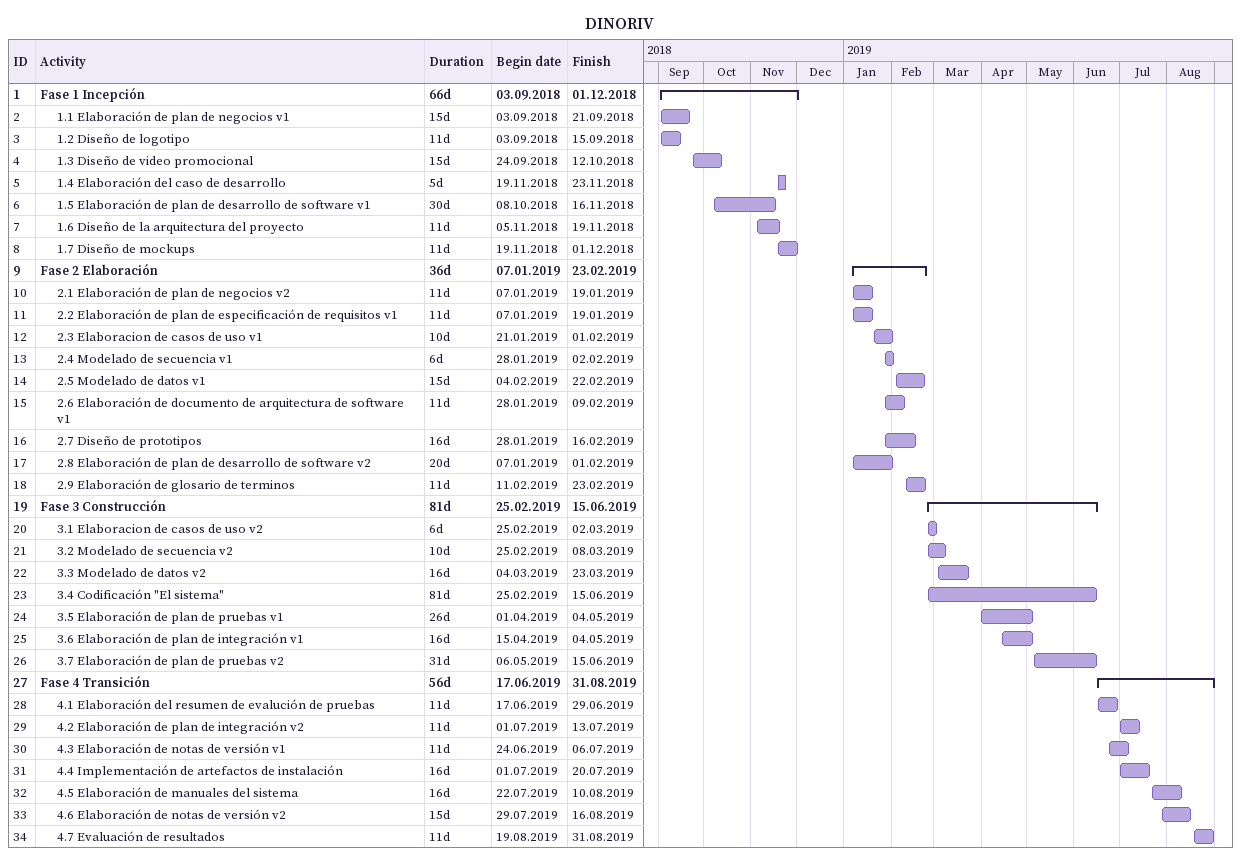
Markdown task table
DINORIV

| ID | Level | Task | Duration | Start | Finish |
|---|---|---|---|---|---|
| 1 | 1 | **Fase 1 Incepción** | 66d | 2018-09-03 | 2018-12-01 |
| 2 | 2 | 1.1 Elaboración de plan de negocios v1 | 15d | 2018-09-03 | 2018-09-21 |
| 3 | 2 | 1.2 Diseño de logotipo | 11d | 2018-09-03 | 2018-09-15 |
| 4 | 2 | 1.3 Diseño de video promocional | 15d | 2018-09-24 | 2018-10-12 |
| 5 | 2 | 1.4 Elaboración del caso de desarrollo | 5d | 2018-11-19 | 2018-11-23 |
| 6 | 2 | 1.5 Elaboración de plan de desarrollo de software v1 | 30d | 2018-10-08 | 2018-11-16 |
| 7 | 2 | 1.6 Diseño de la arquitectura del proyecto | 11d | 2018-11-05 | 2018-11-19 |
| 8 | 2 | 1.7 Diseño de mockups | 11d | 2018-11-19 | 2018-12-01 |
| 9 | 1 | **Fase 2 Elaboración** | 36d | 2019-01-07 | 2019-02-23 |
| 10 | 2 | 2.1 Elaboración de plan de negocios v2 | 11d | 2019-01-07 | 2019-01-19 |
| 11 | 2 | 2.2 Elaboración de plan de especificación de requisitos v1 | 11d | 2019-01-07 | 2019-01-19 |
| 12 | 2 | 2.3 Elaboracion de casos de uso v1 | 10d | 2019-01-21 | 2019-02-01 |
| 13 | 2 | 2.4 Modelado de secuencia v1 | 6d | 2019-01-28 | 2019-02-02 |
| 14 | 2 | 2.5 Modelado de datos v1 | 15d | 2019-02-04 | 2019-02-22 |
| 15 | 2 | 2.6 Elaboración de documento de arquitectura de software v1 | 11d | 2019-01-28 | 2019-02-09 |
| 16 | 2 | 2.7 Diseño de prototipos | 16d | 2019-01-28 | 2019-02-16 |
| 17 | 2 | 2.8 Elaboración de plan de desarrollo de software v2 | 20d | 2019-01-07 | 2019-02-01 |
| 18 | 2 | 2.9 Elaboración de glosario de terminos | 11d | 2019-02-11 | 2019-02-23 |
| 19 | 1 | **Fase 3 Construcción** | 81d | 2019-02-25 | 2019-06-15 |
| 20 | 2 | 3.1 Elaboracion de casos de uso v2 | 6d | 2019-02-25 | 2019-03-02 |
| 21 | 2 | 3.2 Modelado de secuencia v2 | 10d | 2019-02-25 | 2019-03-08 |
| 22 | 2 | 3.3 Modelado de datos v2 | 16d | 2019-03-04 | 2019-03-23 |
| 23 | 2 | 3.4 Codificación "El sistema" | 81d | 2019-02-25 | 2019-06-15 |
| 24 | 2 | 3.5 Elaboración de plan de pruebas v1 | 26d | 2019-04-01 | 2019-05-04 |
| 25 | 2 | 3.6 Elaboración de plan de integración v1 | 16d | 2019-04-15 | 2019-05-04 |
| 26 | 2 | 3.7 Elaboración de plan de pruebas v2 | 31d | 2019-05-06 | 2019-06-15 |
| 27 | 1 | **Fase 4 Transición** | 56d | 2019-06-17 | 2019-08-31 |
| 28 | 2 | 4.1 Elaboración del resumen de evalución de pruebas | 11d | 2019-06-17 | 2019-06-29 |
| 29 | 2 | 4.2 Elaboración de plan de integración v2 | 11d | 2019-07-01 | 2019-07-13 |
| 30 | 2 | 4.3 Elaboración de notas de versión v1 | 11d | 2019-06-24 | 2019-07-06 |
| 31 | 2 | 4.4 Implementación de artefactos de instalación | 16d | 2019-07-01 | 2019-07-20 |
| 32 | 2 | 4.5 Elaboración de manuales del sistema | 16d | 2019-07-22 | 2019-08-10 |
| 33 | 2 | 4.6 Elaboración de notas de versión v2 | 15d | 2019-07-29 | 2019-08-16 |
| 34 | 2 | 4.7 Evaluación de resultados | 11d | 2019-08-19 | 2019-08-31 |
